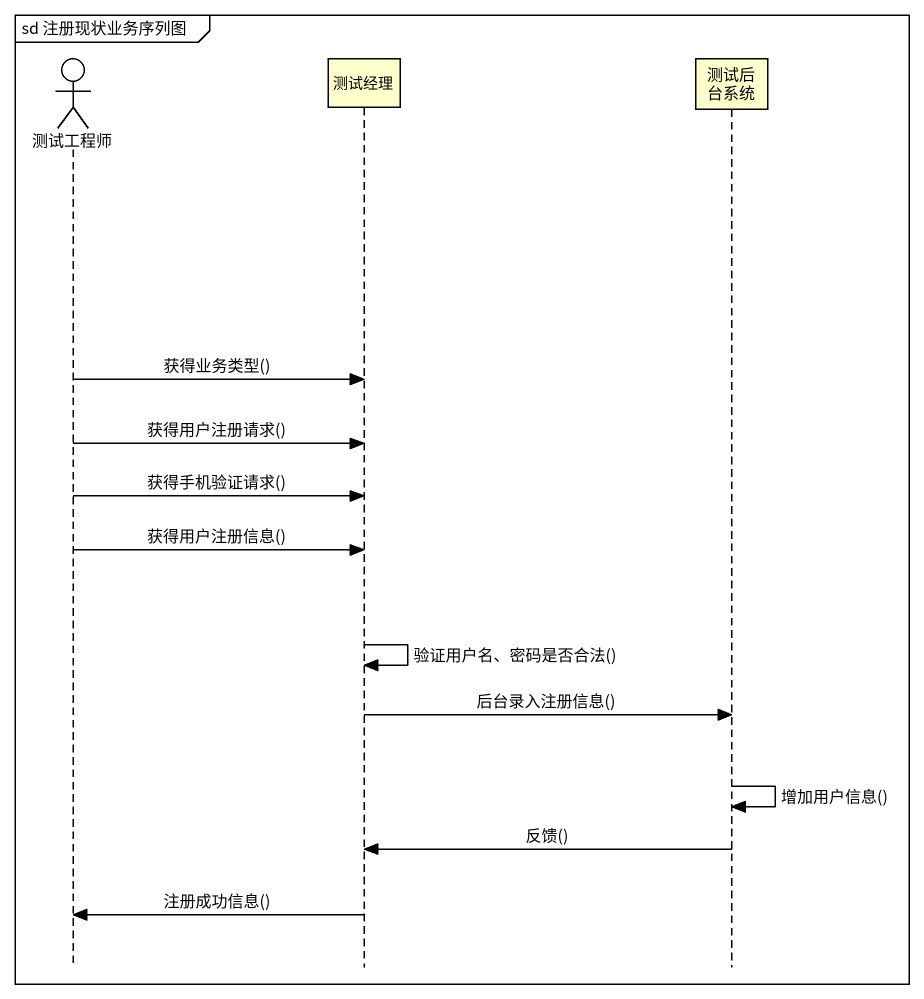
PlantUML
@startuml
mainframe sd 注册现状业务序列图
hide footbox
actor 测试工程师
participant 测试经理
participant 测试后台系统

测试工程师 -> 测试经理 : 获得业务类型()
测试工程师 -> 测试经理 : 获得用户注册请求()
测试工程师 -> 测试经理 : 获得手机验证请求()
测试工程师 -> 测试经理 : 获得用户注册信息()
测试经理 -> 测试经理 : 验证用户名、密码是否合法()
测试经理 -> 测试后台系统 : 后台录入注册信息()
测试后台系统 -> 测试后台系统 : 增加用户信息()
测试后台系统 -> 测试经理 : 反馈()
测试经理 -> 测试工程师 : 注册成功信息()
@enduml
